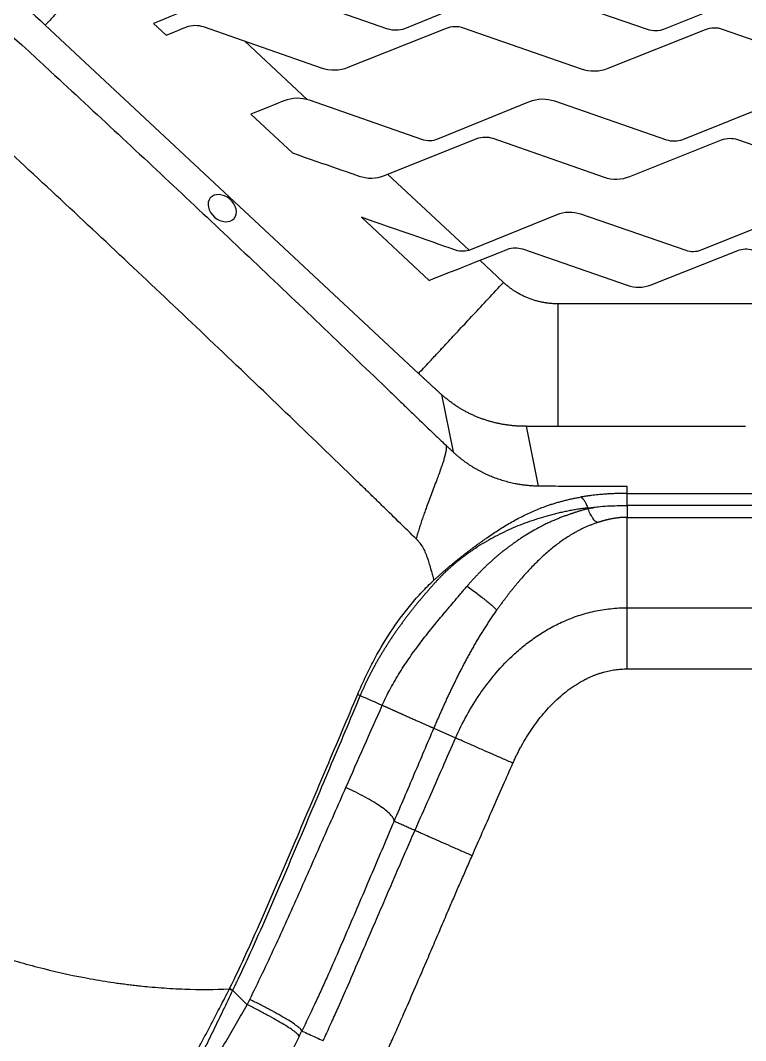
# Model space of a CAD drawing. Header units: inches. Extents: x 2 to 86, y -22 to 129.
# Drawn here: x 30.45 to 42, y 18.71 to 34.95 of the extents above; entities that cross this region are included whole.
import ezdxf

# ---------------------------------------------------------------- set-up
doc = ezdxf.new("R2010")
doc.units = ezdxf.units.IN
doc.header["$MEASUREMENT"] = 0
doc.layers.add('1', color=4, linetype='Continuous')
doc.layers.add('BDIM_CYAN', color=4, linetype='Continuous')

# ---------------------------------------------------------------- blocks, each defined once
blk = doc.blocks.new('2026 RHYTHM')
at = {"layer": '1', "color": 1, "extrusion": (0, 0, -1)}
blk.add_ellipse((31.293, 30.976), major_axis=(0.19, -0.162), ratio=0.752466, dxfattribs=at)
at = {"layer": 'BDIM_CYAN', "color": 3}
for p, q in [((28.476, 33.888), (34.419, 28.346)), ((30.2, 33.917), (30.4, 33.73)), ((32.652, 32.702), (31.651, 33.635)), ((31.749, 32.472), (32.411, 31.855)), ((35.223, 30.305), (33.924, 31.515)), ((33.509, 30.831), (34.587, 29.826)), ((35.77, 29.794), (35.393, 30.146)), ((47.004, 29.453), (36.635, 29.453)), ((34.783, 28.011), (34.968, 27.096)), ((36.329, 26.552), (36.136, 27.505)), ((36.635, 27.507), (39.625, 27.507)), ((37.738, 26.437), (47.25, 26.437)), ((47.253, 26.243), (37.738, 26.243)), ((37.738, 24.617), (37.738, 26.056)), ((37.738, 26.056), (47.253, 26.056)), ((37.738, 23.644), (37.738, 24.617)), ((37.738, 24.617), (48.036, 24.617)), ((37.738, 23.644), (48.036, 23.644)), ((34.66, 22.701), (35.008, 22.546)), ((31.689, 18.301), (31.458, 18.532))]:
    blk.add_line(p, q, dxfattribs=at)
at = {"layer": 'BDIM_CYAN', "color": 3, "flags": 128}
blk.add_lwpolyline([(31.408, 18.551), (31.409, 18.554), (31.411, 18.556)], dxfattribs=at)
at = {"layer": 'BDIM_CYAN', "color": 3}
for points, knots in [([(29.826, 35.337), (29.745, 35.249), (29.582, 35.075), (29.346, 34.822), (29.125, 34.585), (28.927, 34.372), (28.785, 34.22), (28.689, 34.117), (28.626, 34.049), (28.573, 33.992), (28.529, 33.946), (28.496, 33.91), (28.481, 33.894), (28.476, 33.888)], [0, 0, 0, 0, 0.125, 0.25, 0.375, 0.5, 0.625, 0.6875, 0.75, 0.8125, 0.875, 0.9375, 1, 1, 1, 1]), ([(27.233, 35.053), (27.251, 35.036), (27.287, 35.001), (27.34, 34.951), (27.392, 34.902), (27.443, 34.853), (27.493, 34.806), (27.552, 34.751), (27.62, 34.687), (27.686, 34.625), (27.741, 34.573), (27.782, 34.535), (27.819, 34.5), (27.945, 34.383), (28.164, 34.179), (28.372, 33.985), (28.476, 33.888)], [0, 0, 0, 0, 0.044202, 0.087387, 0.129559, 0.170717, 0.210863, 0.249999, 0.313273, 0.374999, 0.409726, 0.446427, 0.473213, 0.499999, 0.749999, 1, 1, 1, 1]), ([(26.727, 34.83), (27.339, 34.274), (28.673, 33.052), (30.719, 31.148), (32.5, 29.462), (33.601, 28.406), (34.04, 27.983), (34.154, 27.872), (34.225, 27.805), (34.251, 27.779)], [0.0842936, 0.0842936, 0.0842936, 0.0842936, 0.2956824, 0.5456824, 0.7956824, 0.9206824, 0.9363074, 0.9519324, 0.9613888, 0.9613888, 0.9613888, 0.9613888]), ([(53.588, 34.09), (53.133, 34.248), (52.694, 34.4), (52.694, 34.4), (52.555, 34.449), (52.4, 34.445), (52.263, 34.39), (52.263, 34.39), (50.717, 33.759), (50.717, 33.759), (50.633, 33.725), (50.537, 33.723), (50.451, 33.753), (50.451, 33.753), (48.557, 34.417), (48.557, 34.417), (48.418, 34.466), (48.263, 34.462), (48.126, 34.408), (48.126, 34.408), (46.586, 33.789), (46.586, 33.789), (46.502, 33.755), (46.406, 33.753), (46.32, 33.783), (46.32, 33.783), (44.43, 34.438), (44.43, 34.438), (44.291, 34.487), (44.136, 34.483), (44, 34.429), (44, 34.429), (42.46, 33.794), (42.46, 33.794), (42.376, 33.76), (42.28, 33.758), (42.194, 33.789), (42.194, 33.789), (40.3, 34.452), (40.3, 34.452), (40.161, 34.501), (40.005, 34.498), (39.869, 34.443), (39.869, 34.443), (38.329, 33.824), (38.329, 33.824), (38.244, 33.791), (38.149, 33.789), (38.063, 33.819), (38.063, 33.819), (36.173, 34.473), (36.173, 34.473), (36.034, 34.522), (35.879, 34.519), (35.742, 34.464), (35.742, 34.464), (34.196, 33.832), (34.196, 33.832), (34.112, 33.799), (34.016, 33.797), (33.93, 33.827), (33.93, 33.827), (32.036, 34.49), (32.036, 34.49), (31.897, 34.539), (31.742, 34.536), (31.605, 34.481), (31.605, 34.481), (30.575, 34.068), (30.2, 33.917)], [0.0944636, 0.0944636, 0.0944636, 0.0944636, 0.1014493, 0.1014493, 0.1014493, 0.115942, 0.115942, 0.115942, 0.1304348, 0.1304348, 0.1304348, 0.1449275, 0.1449275, 0.1449275, 0.1594203, 0.1594203, 0.1594203, 0.173913, 0.173913, 0.173913, 0.1884058, 0.1884058, 0.1884058, 0.2028986, 0.2028986, 0.2028986, 0.2173913, 0.2173913, 0.2173913, 0.2318841, 0.2318841, 0.2318841, 0.2463768, 0.2463768, 0.2463768, 0.2608696, 0.2608696, 0.2608696, 0.2753623, 0.2753623, 0.2753623, 0.2898551, 0.2898551, 0.2898551, 0.3043478, 0.3043478, 0.3043478, 0.3188406, 0.3188406, 0.3188406, 0.3333333, 0.3333333, 0.3333333, 0.3478261, 0.3478261, 0.3478261, 0.3623188, 0.3623188, 0.3623188, 0.3768116, 0.3768116, 0.3768116, 0.3913043, 0.3913043, 0.3913043, 0.4057971, 0.4057971, 0.4057971, 0.4176485, 0.4176485, 0.4176485, 0.4176485]), ([(34.379, 25.715), (34.32, 25.773), (34.168, 25.922), (33.968, 26.116), (33.782, 26.298), (33.642, 26.434), (33.501, 26.57), (33.033, 27.024), (31.856, 28.158), (29.951, 29.968), (27.772, 31.999), (26.356, 33.296), (25.714, 33.879)], [0.011278, 0.011278, 0.011278, 0.011278, 0.03125, 0.0625, 0.078125, 0.09375, 0.109375, 0.125, 0.25, 0.5, 0.75, 0.9569468, 0.9569468, 0.9569468, 0.9569468]), ([(30.4, 33.73), (30.59, 33.806), (30.725, 33.859), (30.725, 33.859), (30.809, 33.893), (30.905, 33.895), (30.991, 33.865), (30.991, 33.865), (32.87, 33.21), (32.87, 33.21), (33.009, 33.161), (33.164, 33.165), (33.3, 33.219), (33.3, 33.219), (34.862, 33.842), (34.862, 33.842), (34.946, 33.876), (35.042, 33.878), (35.127, 33.848), (35.127, 33.848), (37.007, 33.193), (37.007, 33.193), (37.146, 33.144), (37.301, 33.148), (37.437, 33.202), (37.437, 33.202), (38.989, 33.821), (38.989, 33.821), (39.073, 33.855), (39.168, 33.857), (39.254, 33.827), (39.254, 33.827), (41.134, 33.172), (41.134, 33.172), (41.273, 33.123), (41.428, 33.127), (41.564, 33.181), (41.564, 33.181), (43.119, 33.807), (43.119, 33.807), (43.203, 33.841), (43.299, 33.843), (43.385, 33.813), (43.385, 33.813), (45.264, 33.157), (45.264, 33.157), (45.404, 33.109), (45.558, 33.112), (45.694, 33.167), (45.694, 33.167), (47.246, 33.786), (47.246, 33.786), (47.33, 33.82), (47.426, 33.822), (47.512, 33.792), (47.512, 33.792), (49.391, 33.136), (49.391, 33.136), (49.53, 33.088), (49.685, 33.091), (49.821, 33.146), (49.821, 33.146), (51.383, 33.769), (51.383, 33.769), (51.467, 33.803), (51.563, 33.805), (51.648, 33.775), (51.648, 33.775), (52.282, 33.554), (52.814, 33.368)], [0.5754388, 0.5754388, 0.5754388, 0.5754388, 0.5797101, 0.5797101, 0.5797101, 0.5942029, 0.5942029, 0.5942029, 0.6086957, 0.6086957, 0.6086957, 0.6231884, 0.6231884, 0.6231884, 0.6376812, 0.6376812, 0.6376812, 0.6521739, 0.6521739, 0.6521739, 0.6666667, 0.6666667, 0.6666667, 0.6811594, 0.6811594, 0.6811594, 0.6956522, 0.6956522, 0.6956522, 0.7101449, 0.7101449, 0.7101449, 0.7246377, 0.7246377, 0.7246377, 0.7391304, 0.7391304, 0.7391304, 0.7536232, 0.7536232, 0.7536232, 0.7681159, 0.7681159, 0.7681159, 0.7826087, 0.7826087, 0.7826087, 0.7971014, 0.7971014, 0.7971014, 0.8115942, 0.8115942, 0.8115942, 0.826087, 0.826087, 0.826087, 0.8405797, 0.8405797, 0.8405797, 0.8550725, 0.8550725, 0.8550725, 0.8695652, 0.8695652, 0.8695652, 0.884058, 0.884058, 0.884058, 0.8924738, 0.8924738, 0.8924738, 0.8924738]), ([(17.649, 33.299), (17.645, 33.266), (17.607, 32.981), (17.558, 32.441), (17.556, 31.866), (17.574, 31.482), (17.584, 31.322), (17.594, 31.194), (17.603, 31.099), (17.612, 31.003), (17.633, 30.811), (17.67, 30.524), (17.755, 30.015), (17.895, 29.384), (18.111, 28.636), (18.375, 27.901), (18.681, 27.182), (18.971, 26.597), (19.19, 26.196), (19.304, 25.997), (19.37, 25.885), (19.42, 25.801), (19.471, 25.717), (19.522, 25.633), (19.574, 25.55), (19.644, 25.439), (19.732, 25.302), (19.949, 24.975), (20.441, 24.282), (21.278, 23.275), (22.205, 22.355), (22.996, 21.677), (23.509, 21.279), (23.931, 20.977), (24.252, 20.758), (24.579, 20.548), (24.91, 20.346), (25.247, 20.154), (25.701, 19.91), (26.28, 19.628), (26.99, 19.33), (27.713, 19.076), (28.449, 18.866), (29.007, 18.745), (29.381, 18.681), (29.537, 18.657), (29.662, 18.639), (29.756, 18.627), (29.849, 18.615), (29.928, 18.606), (30.022, 18.596), (30.147, 18.584), (30.382, 18.564), (30.808, 18.541), (31.171, 18.541), (31.408, 18.551)], [0.0583442, 0.0583442, 0.0583442, 0.0583442, 0.0625, 0.09375, 0.125, 0.1328125, 0.140625, 0.1445312, 0.1484375, 0.1523438, 0.15625, 0.171875, 0.1875, 0.21875, 0.25, 0.28125, 0.3125, 0.34375, 0.359375, 0.3671875, 0.3710938, 0.375, 0.3789062, 0.3828125, 0.3867188, 0.390625, 0.3984375, 0.40625, 0.4375, 0.5, 0.5625, 0.59375, 0.625, 0.640625, 0.65625, 0.671875, 0.6875, 0.703125, 0.71875, 0.75, 0.78125, 0.8125, 0.84375, 0.875, 0.8828125, 0.890625, 0.8945312, 0.8984375, 0.9023438, 0.90625, 0.9082031, 0.9140625, 0.921875, 0.9375, 0.9671985, 0.9671985, 0.9671985, 0.9671985]), ([(52.03, 32.637), (51.943, 32.644), (51.854, 32.63), (51.773, 32.598), (51.773, 32.598), (50.314, 32.003), (50.314, 32.003), (50.234, 31.971), (50.144, 31.97), (50.063, 31.998), (50.063, 31.998), (48.275, 32.623), (48.275, 32.623), (48.143, 32.669), (47.997, 32.666), (47.868, 32.614), (47.868, 32.614), (46.414, 32.032), (46.414, 32.032), (46.335, 32), (46.245, 31.998), (46.163, 32.026), (46.163, 32.026), (44.38, 32.643), (44.38, 32.643), (44.249, 32.689), (44.102, 32.685), (43.973, 32.634), (43.973, 32.634), (42.52, 32.037), (42.52, 32.037), (42.441, 32.005), (42.35, 32.003), (42.269, 32.031), (42.269, 32.031), (40.482, 32.656), (40.482, 32.656), (40.35, 32.702), (40.204, 32.699), (40.075, 32.647), (40.075, 32.647), (38.621, 32.065), (38.621, 32.065), (38.542, 32.033), (38.451, 32.031), (38.37, 32.06), (38.37, 32.06), (36.587, 32.676), (36.587, 32.676), (36.455, 32.722), (36.309, 32.719), (36.18, 32.667), (36.18, 32.667), (34.721, 32.073), (34.721, 32.073), (34.641, 32.041), (34.551, 32.039), (34.47, 32.067), (34.47, 32.067), (32.682, 32.692), (32.682, 32.692), (32.551, 32.738), (32.404, 32.735), (32.276, 32.683), (32.276, 32.683), (32.034, 32.587), (31.749, 32.472)], [0.1067763, 0.1067763, 0.1067763, 0.1067763, 0.115942, 0.115942, 0.115942, 0.1304348, 0.1304348, 0.1304348, 0.1449275, 0.1449275, 0.1449275, 0.1594203, 0.1594203, 0.1594203, 0.173913, 0.173913, 0.173913, 0.1884058, 0.1884058, 0.1884058, 0.2028986, 0.2028986, 0.2028986, 0.2173913, 0.2173913, 0.2173913, 0.2318841, 0.2318841, 0.2318841, 0.2463768, 0.2463768, 0.2463768, 0.2608696, 0.2608696, 0.2608696, 0.2753623, 0.2753623, 0.2753623, 0.2898551, 0.2898551, 0.2898551, 0.3043478, 0.3043478, 0.3043478, 0.3188406, 0.3188406, 0.3188406, 0.3333333, 0.3333333, 0.3333333, 0.3478261, 0.3478261, 0.3478261, 0.3623188, 0.3623188, 0.3623188, 0.3768116, 0.3768116, 0.3768116, 0.3913043, 0.3913043, 0.3913043, 0.4057971, 0.4057971, 0.4057971, 0.4116985, 0.4116985, 0.4116985, 0.4116985]), ([(32.411, 31.855), (32.904, 31.683), (33.469, 31.487), (33.469, 31.487), (33.601, 31.441), (33.747, 31.444), (33.875, 31.496), (33.875, 31.496), (35.349, 32.082), (35.349, 32.082), (35.429, 32.114), (35.519, 32.116), (35.6, 32.088), (35.6, 32.088), (37.374, 31.47), (37.374, 31.47), (37.505, 31.425), (37.651, 31.428), (37.78, 31.48), (37.78, 31.48), (39.244, 32.062), (39.244, 32.062), (39.324, 32.094), (39.414, 32.096), (39.495, 32.068), (39.495, 32.068), (41.269, 31.451), (41.269, 31.451), (41.4, 31.405), (41.546, 31.408), (41.675, 31.46), (41.675, 31.46), (43.143, 32.049), (43.143, 32.049), (43.222, 32.08), (43.312, 32.082), (43.393, 32.054), (43.393, 32.054), (45.167, 31.437), (45.167, 31.437), (45.299, 31.391), (45.445, 31.395), (45.573, 31.446), (45.573, 31.446), (47.038, 32.029), (47.038, 32.029), (47.117, 32.061), (47.207, 32.063), (47.288, 32.034), (47.288, 32.034), (49.062, 31.417), (49.062, 31.417), (49.193, 31.372), (49.339, 31.375), (49.468, 31.426), (49.468, 31.426), (50.942, 32.013), (50.942, 32.013), (51.021, 32.044), (51.112, 32.046), (51.193, 32.018), (51.193, 32.018), (51.24, 32.002), (51.319, 31.974)], [0.6005102, 0.6005102, 0.6005102, 0.6005102, 0.6086957, 0.6086957, 0.6086957, 0.6231884, 0.6231884, 0.6231884, 0.6376812, 0.6376812, 0.6376812, 0.6521739, 0.6521739, 0.6521739, 0.6666667, 0.6666667, 0.6666667, 0.6811594, 0.6811594, 0.6811594, 0.6956522, 0.6956522, 0.6956522, 0.7101449, 0.7101449, 0.7101449, 0.7246377, 0.7246377, 0.7246377, 0.7391304, 0.7391304, 0.7391304, 0.7536232, 0.7536232, 0.7536232, 0.7681159, 0.7681159, 0.7681159, 0.7826087, 0.7826087, 0.7826087, 0.7971014, 0.7971014, 0.7971014, 0.8115942, 0.8115942, 0.8115942, 0.826087, 0.826087, 0.826087, 0.8405797, 0.8405797, 0.8405797, 0.8550725, 0.8550725, 0.8550725, 0.8695652, 0.8695652, 0.8695652, 0.884058, 0.884058, 0.884058, 0.8864226, 0.8864226, 0.8864226, 0.8864226]), ([(49.52, 30.296), (49.104, 30.441), (47.993, 30.829), (47.993, 30.829), (47.869, 30.872), (47.731, 30.869), (47.61, 30.82), (47.61, 30.82), (46.243, 30.274), (46.243, 30.274), (46.168, 30.245), (46.083, 30.243), (46.007, 30.269), (46.007, 30.269), (44.33, 30.847), (44.33, 30.847), (44.206, 30.89), (44.068, 30.887), (43.947, 30.839), (43.947, 30.839), (42.581, 30.279), (42.581, 30.279), (42.506, 30.249), (42.421, 30.247), (42.344, 30.274), (42.344, 30.274), (40.663, 30.86), (40.663, 30.86), (40.54, 30.903), (40.402, 30.9), (40.281, 30.852), (40.281, 30.852), (38.914, 30.306), (38.914, 30.306), (38.839, 30.276), (38.754, 30.274), (38.677, 30.301), (38.677, 30.301), (37, 30.879), (37, 30.879), (36.877, 30.922), (36.739, 30.919), (36.618, 30.87), (36.618, 30.87), (35.246, 30.313), (35.246, 30.313), (35.171, 30.283), (35.086, 30.281), (35.009, 30.308), (35.009, 30.308), (33.943, 30.68), (33.509, 30.831)], [0.1476377, 0.1476377, 0.1476377, 0.1476377, 0.1594203, 0.1594203, 0.1594203, 0.173913, 0.173913, 0.173913, 0.1884058, 0.1884058, 0.1884058, 0.2028986, 0.2028986, 0.2028986, 0.2173913, 0.2173913, 0.2173913, 0.2318841, 0.2318841, 0.2318841, 0.2463768, 0.2463768, 0.2463768, 0.2608696, 0.2608696, 0.2608696, 0.2753623, 0.2753623, 0.2753623, 0.2898551, 0.2898551, 0.2898551, 0.3043478, 0.3043478, 0.3043478, 0.3188406, 0.3188406, 0.3188406, 0.3333333, 0.3333333, 0.3333333, 0.3478261, 0.3478261, 0.3478261, 0.3623188, 0.3623188, 0.3623188, 0.3768116, 0.3768116, 0.3768116, 0.3883539, 0.3883539, 0.3883539, 0.3883539]), ([(34.587, 29.826), (34.936, 29.964), (35.837, 30.322), (35.837, 30.322), (35.911, 30.351), (35.996, 30.353), (36.072, 30.327), (36.072, 30.327), (37.741, 29.748), (37.741, 29.748), (37.864, 29.705), (38.001, 29.708), (38.122, 29.757), (38.122, 29.757), (39.5, 30.303), (39.5, 30.303), (39.574, 30.333), (39.659, 30.335), (39.735, 30.308), (39.735, 30.308), (41.404, 29.729), (41.404, 29.729), (41.527, 29.687), (41.664, 29.69), (41.785, 29.738), (41.785, 29.738), (43.166, 30.29), (43.166, 30.29), (43.241, 30.32), (43.325, 30.322), (43.402, 30.296), (43.402, 30.296), (45.07, 29.717), (45.07, 29.717), (45.194, 29.674), (45.331, 29.677), (45.452, 29.725), (45.452, 29.725), (46.829, 30.272), (46.829, 30.272), (46.904, 30.301), (46.988, 30.303), (47.065, 30.277), (47.065, 30.277), (48.733, 29.698), (48.733, 29.698), (48.771, 29.685), (48.81, 29.676), (48.849, 29.672)], [0.626001, 0.626001, 0.626001, 0.626001, 0.6376812, 0.6376812, 0.6376812, 0.6521739, 0.6521739, 0.6521739, 0.6666667, 0.6666667, 0.6666667, 0.6811594, 0.6811594, 0.6811594, 0.6956522, 0.6956522, 0.6956522, 0.7101449, 0.7101449, 0.7101449, 0.7246377, 0.7246377, 0.7246377, 0.7391304, 0.7391304, 0.7391304, 0.7536232, 0.7536232, 0.7536232, 0.7681159, 0.7681159, 0.7681159, 0.7826087, 0.7826087, 0.7826087, 0.7971014, 0.7971014, 0.7971014, 0.8115942, 0.8115942, 0.8115942, 0.826087, 0.826087, 0.826087, 0.8405797, 0.8405797, 0.8405797, 0.8450148, 0.8450148, 0.8450148, 0.8450148]), ([(36.635, 29.453), (36.625, 29.453), (36.606, 29.454), (36.566, 29.455), (36.526, 29.458), (36.487, 29.462), (36.465, 29.465), (36.452, 29.467), (36.448, 29.467), (36.446, 29.468), (36.445, 29.468), (36.439, 29.469), (36.423, 29.471), (36.399, 29.476), (36.369, 29.482), (36.331, 29.49), (36.264, 29.508), (36.188, 29.534), (36.115, 29.565), (36.061, 29.59), (36.018, 29.614), (35.983, 29.634), (35.958, 29.649), (35.933, 29.665), (35.908, 29.682), (35.884, 29.699), (35.853, 29.723), (35.822, 29.748), (35.792, 29.774), (35.777, 29.788), (35.77, 29.794)], [0, 0, 0, 0, 0.03125, 0.0625, 0.125, 0.15625, 0.1875, 0.195312, 0.198242, 0.199219, 0.200195, 0.203125, 0.21875, 0.25, 0.28125, 0.3125, 0.375, 0.5, 0.5625, 0.625, 0.6875, 0.71875, 0.75, 0.78125, 0.8125, 0.84375, 0.875, 0.9375, 0.96875, 1, 1, 1, 1]), ([(34.419, 28.346), (34.43, 28.336), (34.451, 28.316), (34.483, 28.287), (34.515, 28.257), (34.547, 28.227), (34.58, 28.197), (34.613, 28.166), (34.647, 28.135), (34.681, 28.105), (34.715, 28.073), (34.749, 28.042), (34.772, 28.021), (34.783, 28.011)], [0, 0, 0, 0, 0.087204, 0.175126, 0.263775, 0.353157, 0.443282, 0.534155, 0.625784, 0.718176, 0.811339, 0.905278, 1, 1, 1, 1]), ([(36.136, 27.505), (36.126, 27.505), (36.107, 27.505), (36.078, 27.505), (36.049, 27.506), (36.02, 27.507), (35.991, 27.508), (35.962, 27.51), (35.933, 27.513), (35.904, 27.516), (35.875, 27.519), (35.846, 27.522), (35.817, 27.526), (35.788, 27.531), (35.76, 27.536), (35.731, 27.541), (35.703, 27.547), (35.674, 27.553), (35.646, 27.559), (35.618, 27.566), (35.59, 27.573), (35.562, 27.581), (35.534, 27.589), (35.506, 27.597), (35.479, 27.606), (35.451, 27.616), (35.424, 27.625), (35.397, 27.635), (35.37, 27.646), (35.343, 27.657), (35.317, 27.668), (35.29, 27.68), (35.264, 27.692), (35.238, 27.704), (35.212, 27.717), (35.186, 27.73), (35.16, 27.744), (35.135, 27.758), (35.11, 27.772), (35.085, 27.787), (35.06, 27.802), (35.036, 27.817), (35.012, 27.833), (34.988, 27.849), (34.964, 27.866), (34.941, 27.883), (34.917, 27.9), (34.894, 27.918), (34.872, 27.936), (34.849, 27.954), (34.827, 27.973), (34.805, 27.992), (34.791, 28.004), (34.783, 28.011)], [0, 0, 0, 0, 0.019603, 0.039206, 0.058811, 0.078416, 0.098021, 0.117628, 0.137235, 0.156842, 0.17645, 0.196059, 0.215667, 0.235276, 0.254886, 0.274495, 0.294105, 0.313715, 0.333325, 0.352934, 0.372544, 0.392154, 0.411763, 0.431372, 0.450981, 0.47059, 0.490198, 0.509807, 0.529415, 0.549023, 0.56863, 0.588238, 0.607845, 0.627452, 0.64706, 0.666667, 0.686274, 0.705882, 0.72549, 0.745098, 0.764707, 0.784317, 0.803927, 0.823537, 0.843146, 0.862755, 0.882364, 0.901972, 0.921579, 0.941185, 0.960791, 0.980396, 1, 1, 1, 1]), ([(34.251, 27.779), (34.268, 27.762), (34.33, 27.703), (34.479, 27.56), (34.664, 27.384), (34.805, 27.251), (34.857, 27.202)], [0.0130367, 0.0130367, 0.0130367, 0.0130367, 0.01920534, 0.03483034, 0.06608034, 0.08429364, 0.08429364, 0.08429364, 0.08429364]), ([(36.136, 27.505), (36.163, 27.505), (36.215, 27.505), (36.292, 27.506), (36.366, 27.506), (36.438, 27.507), (36.506, 27.507), (36.572, 27.507), (36.615, 27.507), (36.635, 27.507)], [0, 0, 0, 0, 0.160232, 0.314666, 0.463305, 0.606154, 0.743216, 0.874496, 1, 1, 1, 1]), ([(34.857, 27.202), (34.857, 27.2), (34.858, 27.196), (34.858, 27.19), (34.859, 27.184), (34.859, 27.177), (34.859, 27.169), (34.859, 27.162), (34.859, 27.153), (34.858, 27.145), (34.857, 27.136), (34.856, 27.126), (34.855, 27.116), (34.853, 27.105), (34.851, 27.094), (34.848, 27.082), (34.846, 27.07), (34.843, 27.058), (34.84, 27.044), (34.836, 27.031), (34.832, 27.016), (34.824, 26.985), (34.807, 26.929), (34.777, 26.843), (34.743, 26.747), (34.705, 26.645), (34.663, 26.536), (34.619, 26.419), (34.576, 26.307), (34.545, 26.221), (34.523, 26.16), (34.509, 26.12), (34.495, 26.08), (34.481, 26.039), (34.468, 25.999), (34.454, 25.958), (34.441, 25.917), (34.428, 25.877), (34.415, 25.836), (34.403, 25.796), (34.391, 25.755), (34.383, 25.728), (34.379, 25.715)], [0, 0, 0, 0, 0.011457, 0.023025, 0.034704, 0.046494, 0.058394, 0.070405, 0.082525, 0.094755, 0.107095, 0.119545, 0.132104, 0.144773, 0.157551, 0.170438, 0.183434, 0.19654, 0.209754, 0.223077, 0.236508, 0.250049, 0.307139, 0.378202, 0.444777, 0.500029, 0.5704, 0.635512, 0.695364, 0.74991, 0.770369, 0.790906, 0.811521, 0.83221, 0.85297, 0.873798, 0.894692, 0.915647, 0.936659, 0.957725, 0.97884, 1, 1, 1, 1]), ([(34.968, 27.096), (34.959, 27.105), (34.94, 27.123), (34.915, 27.146), (34.888, 27.172), (34.869, 27.19), (34.857, 27.202)], [0, 0, 0, 0, 0.25472, 0.500056, 0.668372, 1, 1, 1, 1]), ([(36.329, 26.552), (36.316, 26.553), (36.292, 26.553), (36.255, 26.554), (36.219, 26.556), (36.184, 26.559), (36.15, 26.562), (36.116, 26.566), (36.083, 26.57), (36.05, 26.574), (36.019, 26.579), (35.987, 26.585), (35.935, 26.595), (35.863, 26.611), (35.772, 26.636), (35.684, 26.664), (35.613, 26.69), (35.558, 26.713), (35.518, 26.73), (35.479, 26.749), (35.439, 26.768), (35.399, 26.789), (35.359, 26.81), (35.32, 26.833), (35.28, 26.857), (35.241, 26.882), (35.201, 26.909), (35.162, 26.936), (35.123, 26.966), (35.084, 26.996), (35.045, 27.028), (35.006, 27.061), (34.981, 27.085), (34.968, 27.096)], [0, 0, 0, 0, 0.024799, 0.049166, 0.073106, 0.09662, 0.119712, 0.142396, 0.164681, 0.18657, 0.208075, 0.229199, 0.249949, 0.313896, 0.376823, 0.43883, 0.499987, 0.528488, 0.557319, 0.586477, 0.615957, 0.645759, 0.67589, 0.706362, 0.737199, 0.76843, 0.800084, 0.832182, 0.86475, 0.897806, 0.931363, 0.965429, 1, 1, 1, 1]), ([(37.738, 26.546), (37.7, 26.546), (37.642, 26.546), (37.546, 26.546), (37.446, 26.546), (37.268, 26.546), (37.069, 26.547), (36.855, 26.548), (36.682, 26.549), (36.508, 26.55), (36.39, 26.552), (36.329, 26.552)], [0, 0, 0, 0, 0.081597, 0.123151, 0.205419, 0.294102, 0.499983, 0.62882, 0.74999, 0.868625, 1, 1, 1, 1]), ([(37.738, 26.437), (37.738, 26.444), (37.738, 26.46), (37.738, 26.484), (37.738, 26.514), (37.738, 26.535), (37.738, 26.546)], [0, 0, 0, 0, 0.191048, 0.421891, 0.691974, 1, 1, 1, 1]), ([(34.837, 25.212), (34.843, 25.217), (34.855, 25.227), (34.873, 25.243), (34.892, 25.259), (34.91, 25.274), (34.928, 25.29), (34.947, 25.305), (34.966, 25.321), (34.984, 25.336), (35.003, 25.352), (35.022, 25.367), (35.041, 25.382), (35.06, 25.397), (35.079, 25.413), (35.099, 25.428), (35.118, 25.443), (35.137, 25.458), (35.157, 25.473), (35.176, 25.488), (35.196, 25.503), (35.215, 25.518), (35.235, 25.533), (35.255, 25.548), (35.275, 25.563), (35.294, 25.577), (35.314, 25.592), (35.334, 25.607), (35.354, 25.621), (35.374, 25.636), (35.394, 25.65), (35.414, 25.664), (35.434, 25.679), (35.454, 25.693), (35.474, 25.707), (35.494, 25.721), (35.568, 25.772), (35.697, 25.859), (35.881, 25.972), (36.069, 26.074), (36.26, 26.164), (36.411, 26.222), (36.517, 26.258), (36.576, 26.278), (36.636, 26.296), (36.697, 26.312), (36.758, 26.328), (36.819, 26.343), (36.881, 26.356), (36.943, 26.369), (36.985, 26.376), (37.006, 26.38)], [0, 0, 0, 0, 0.009594, 0.019188, 0.028781, 0.038374, 0.047966, 0.057557, 0.067148, 0.076738, 0.086326, 0.095914, 0.105501, 0.115089, 0.124678, 0.134268, 0.143859, 0.153452, 0.163047, 0.172643, 0.182242, 0.191842, 0.201445, 0.211049, 0.220655, 0.230263, 0.239873, 0.249483, 0.259093, 0.268702, 0.278308, 0.287911, 0.297512, 0.30711, 0.316707, 0.326304, 0.3359, 0.422592, 0.509246, 0.595883, 0.682566, 0.769317, 0.794966, 0.820609, 0.846245, 0.871874, 0.897495, 0.923112, 0.948733, 0.974363, 1, 1, 1, 1]), ([(37.738, 26.437), (37.73, 26.437), (37.713, 26.437), (37.689, 26.437), (37.666, 26.437), (37.645, 26.437), (37.624, 26.436), (37.605, 26.436), (37.586, 26.435), (37.569, 26.435), (37.537, 26.433), (37.49, 26.431), (37.428, 26.428), (37.373, 26.424), (37.322, 26.42), (37.275, 26.416), (37.225, 26.41), (37.173, 26.404), (37.12, 26.397), (37.064, 26.389), (37.026, 26.383), (37.006, 26.38)], [0, 0, 0, 0, 0.033991, 0.066363, 0.097164, 0.126427, 0.15417, 0.180396, 0.205102, 0.228293, 0.249971, 0.335687, 0.418999, 0.500009, 0.561673, 0.62652, 0.694579, 0.765892, 0.840509, 0.918505, 1, 1, 1, 1]), ([(37.006, 26.38), (37.016, 26.374), (37.025, 26.365), (37.044, 26.342), (37.054, 26.329), (37.072, 26.298), (37.081, 26.282), (37.097, 26.245), (37.105, 26.226), (37.113, 26.206)], [0, 0, 0, 0, 0.25, 0.25, 0.5, 0.5, 0.75, 0.75, 1, 1, 1, 1]), ([(37.113, 26.206), (37.1, 26.204), (37.073, 26.201), (37.033, 26.196), (36.993, 26.19), (36.953, 26.184), (36.914, 26.177), (36.874, 26.17), (36.835, 26.163), (36.795, 26.155), (36.756, 26.148), (36.717, 26.139), (36.678, 26.131), (36.639, 26.122), (36.6, 26.112), (36.561, 26.103), (36.522, 26.092), (36.396, 26.058), (36.183, 25.992), (35.89, 25.876), (35.604, 25.736), (35.404, 25.618), (35.287, 25.54), (35.245, 25.511), (35.204, 25.482), (35.164, 25.452), (35.123, 25.422), (35.084, 25.391), (35.044, 25.36), (35.006, 25.328), (34.968, 25.296), (34.93, 25.263), (34.894, 25.23), (34.87, 25.208), (34.858, 25.197)], [0, 0, 0, 0, 0.0160887, 0.0321784, 0.0482694, 0.064362, 0.0804556, 0.0965494, 0.112643, 0.1287372, 0.1448314, 0.1609244, 0.1770149, 0.1931036, 0.2091908, 0.2252769, 0.2413619, 0.2574459, 0.3836762, 0.5099318, 0.6362269, 0.7624529, 0.782241, 0.8020265, 0.8218104, 0.8415933, 0.8613768, 0.8811633, 0.9009544, 0.9207513, 0.9405559, 0.9603683, 0.9801843, 1, 1, 1, 1]), ([(37.118, 26.193), (37.107, 26.19), (37.087, 26.185), (37.057, 26.177), (37.029, 26.169), (37.003, 26.162), (36.978, 26.154), (36.955, 26.147), (36.933, 26.14), (36.913, 26.134), (36.894, 26.128), (36.877, 26.122), (36.861, 26.117), (36.847, 26.112), (36.819, 26.102), (36.777, 26.088), (36.721, 26.067), (36.666, 26.046), (36.611, 26.023), (36.555, 26), (36.495, 25.973), (36.426, 25.94), (36.345, 25.898), (36.254, 25.848), (36.151, 25.788), (36.064, 25.732), (35.995, 25.686), (35.949, 25.654), (35.903, 25.621), (35.857, 25.588), (35.813, 25.554), (35.768, 25.519), (35.725, 25.484), (35.682, 25.449), (35.64, 25.413), (35.598, 25.377), (35.558, 25.34), (35.517, 25.303), (35.478, 25.266), (35.439, 25.228), (35.401, 25.19), (35.364, 25.152), (35.328, 25.114), (35.292, 25.075), (35.257, 25.037), (35.223, 24.998), (35.201, 24.972), (35.19, 24.96)], [0, 0, 0, 0, 0.013893, 0.027121, 0.039684, 0.051583, 0.062819, 0.073393, 0.083304, 0.092553, 0.101141, 0.109068, 0.116334, 0.122939, 0.128884, 0.154833, 0.180711, 0.20652, 0.232259, 0.257933, 0.285138, 0.31844, 0.357832, 0.40331, 0.454871, 0.512514, 0.53699, 0.561337, 0.585557, 0.609651, 0.633619, 0.657458, 0.68117, 0.704753, 0.728209, 0.751542, 0.774751, 0.797835, 0.820795, 0.843629, 0.866339, 0.888925, 0.911388, 0.933727, 0.955943, 0.978034, 1, 1, 1, 1]), ([(37.113, 26.206), (37.125, 26.207), (37.149, 26.21), (37.189, 26.215), (37.233, 26.219), (37.263, 26.222), (37.279, 26.223)], [0, 0, 0, 0, 0.212597, 0.450093, 0.712506, 1, 1, 1, 1]), ([(37.118, 26.193), (37.167, 26.205), (37.221, 26.215), (37.276, 26.223), (37.279, 26.223)], [0.7342095, 0.7342095, 0.7342095, 0.7342095, 0.9842095, 1, 1, 1, 1]), ([(37.269, 25.973), (37.257, 25.977), (37.231, 25.993), (37.197, 26.034), (37.171, 26.077), (37.151, 26.112), (37.137, 26.145), (37.125, 26.172), (37.12, 26.186), (37.118, 26.193)], [0, 0, 0, 0, 0.25, 0.5, 0.625, 0.75, 0.875, 0.9375, 1, 1, 1, 1]), ([(37.279, 26.223), (37.327, 26.23), (37.427, 26.238), (37.581, 26.243), (37.686, 26.243), (37.738, 26.243)], [0, 0, 0, 0, 0.2342095, 0.4842095, 0.7342095, 0.7342095, 0.7342095, 0.7342095]), ([(37.738, 26.243), (37.738, 26.237), (37.738, 26.227), (37.738, 26.205), (37.738, 26.179), (37.738, 26.15), (37.738, 26.114), (37.738, 26.078), (37.738, 26.061), (37.738, 26.056)], [0, 0, 0, 0, 0.0625, 0.125, 0.25, 0.375, 0.5, 0.75, 1, 1, 1, 1]), ([(37.738, 26.056), (37.734, 26.056), (37.724, 26.056), (37.71, 26.056), (37.696, 26.055), (37.682, 26.055), (37.667, 26.054), (37.653, 26.053), (37.639, 26.052), (37.625, 26.051), (37.611, 26.05), (37.598, 26.048), (37.584, 26.046), (37.57, 26.045), (37.556, 26.043), (37.543, 26.041), (37.529, 26.038), (37.516, 26.036), (37.502, 26.034), (37.489, 26.031), (37.475, 26.028), (37.462, 26.026), (37.449, 26.023), (37.436, 26.02), (37.423, 26.017), (37.41, 26.014), (37.397, 26.01), (37.384, 26.007), (37.371, 26.004), (37.358, 26), (37.345, 25.996), (37.333, 25.993), (37.32, 25.989), (37.307, 25.985), (37.294, 25.981), (37.282, 25.977), (37.273, 25.974), (37.269, 25.973)], [0, 0, 0, 0, 0.02857, 0.057107, 0.085623, 0.11413, 0.142635, 0.171147, 0.199671, 0.228211, 0.256768, 0.285345, 0.31394, 0.342551, 0.371176, 0.399809, 0.428447, 0.457081, 0.485705, 0.51431, 0.542896, 0.571466, 0.600026, 0.628578, 0.657127, 0.685673, 0.714221, 0.742771, 0.771324, 0.799883, 0.828447, 0.857019, 0.885597, 0.914184, 0.942779, 0.971385, 1, 1, 1, 1]), ([(37.269, 25.973), (37.261, 25.97), (37.245, 25.965), (37.221, 25.957), (37.196, 25.948), (37.172, 25.939), (37.148, 25.929), (37.124, 25.919), (37.1, 25.909), (37.076, 25.898), (37.052, 25.887), (37.028, 25.876), (37.004, 25.865), (36.98, 25.853), (36.957, 25.84), (36.914, 25.818), (36.854, 25.783), (36.776, 25.735), (36.701, 25.683), (36.6, 25.61), (36.476, 25.509), (36.331, 25.376), (36.186, 25.229), (36.08, 25.111), (36.011, 25.031), (35.979, 24.993), (35.947, 24.954), (35.915, 24.915), (35.882, 24.875), (35.85, 24.834), (35.819, 24.793), (35.787, 24.751), (35.755, 24.709), (35.723, 24.666), (35.692, 24.622), (35.671, 24.593), (35.661, 24.579)], [0, 0, 0, 0, 0.011934, 0.02393, 0.036001, 0.04816, 0.060418, 0.072777, 0.085221, 0.097733, 0.110296, 0.122892, 0.135506, 0.148124, 0.160734, 0.173321, 0.217119, 0.260644, 0.304562, 0.349284, 0.440007, 0.532854, 0.628087, 0.72577, 0.747852, 0.770073, 0.792432, 0.814929, 0.837568, 0.860353, 0.883286, 0.906363, 0.929577, 0.952923, 0.976398, 1, 1, 1, 1]), ([(34.379, 25.715), (34.38, 25.714), (34.381, 25.713), (34.383, 25.711), (34.385, 25.709), (34.388, 25.706), (34.392, 25.703), (34.397, 25.697), (34.404, 25.69), (34.414, 25.678), (34.426, 25.663), (34.455, 25.626), (34.491, 25.568), (34.532, 25.483), (34.563, 25.398), (34.591, 25.306), (34.615, 25.22), (34.639, 25.133), (34.654, 25.081), (34.661, 25.055)], [0, 0, 0, 0, 0.0040954, 0.0080859, 0.0103015, 0.0161575, 0.0241735, 0.0322917, 0.0482937, 0.064539, 0.0963779, 0.129019, 0.2579792, 0.3802867, 0.5159905, 0.6305282, 0.7741501, 0.8872493, 1, 1, 1, 1]), ([(34.661, 25.055), (34.667, 25.06), (34.678, 25.07), (34.695, 25.086), (34.713, 25.101), (34.73, 25.117), (34.748, 25.133), (34.765, 25.149), (34.783, 25.164), (34.801, 25.18), (34.819, 25.196), (34.831, 25.207), (34.837, 25.212)], [0, 0, 0, 0, 0.100082, 0.200133, 0.300162, 0.400174, 0.500174, 0.600163, 0.700142, 0.800108, 0.900061, 1, 1, 1, 1]), ([(34.858, 25.197), (34.852, 25.191), (34.84, 25.18), (34.823, 25.163), (34.806, 25.146), (34.789, 25.129), (34.772, 25.112), (34.755, 25.095), (34.739, 25.078), (34.722, 25.061), (34.706, 25.043), (34.696, 25.032), (34.691, 25.026)], [0, 0, 0, 0, 0.100112, 0.200212, 0.300295, 0.400357, 0.500391, 0.600394, 0.700361, 0.800288, 0.900169, 1, 1, 1, 1]), ([(34.837, 25.212), (34.839, 25.211), (34.842, 25.209), (34.847, 25.205), (34.852, 25.201), (34.856, 25.198), (34.858, 25.197)], [0, 0, 0, 0, 0.2219007, 0.4627317, 0.723387, 1, 1, 1, 1]), ([(33.451, 23.24), (33.469, 23.284), (33.488, 23.327), (33.526, 23.412), (33.546, 23.455), (33.605, 23.582), (33.647, 23.666), (33.777, 23.913), (33.87, 24.073), (34.071, 24.38), (34.179, 24.527), (34.351, 24.735), (34.411, 24.802), (34.503, 24.9), (34.534, 24.931), (34.597, 24.994), (34.629, 25.024), (34.661, 25.054)], [0, 0, 0, 0, 0.0563721, 0.0563721, 0.1127442, 0.1127442, 0.2254884, 0.2254884, 0.4509768, 0.4509768, 0.6764651, 0.6764651, 0.7892093, 0.7892093, 0.8455814, 0.8455814, 0.901913, 0.901913, 0.901913, 0.901913]), ([(34.691, 25.026), (34.685, 25.02), (34.673, 25.007), (34.655, 24.987), (34.638, 24.967), (34.62, 24.947), (34.602, 24.927), (34.585, 24.907), (34.567, 24.887), (34.55, 24.867), (34.532, 24.847), (34.515, 24.827), (34.498, 24.807), (34.481, 24.786), (34.463, 24.766), (34.446, 24.745), (34.429, 24.725), (34.412, 24.704), (34.395, 24.684), (34.378, 24.663), (34.361, 24.642), (34.344, 24.621), (34.328, 24.6), (34.311, 24.579), (34.294, 24.558), (34.278, 24.537), (34.261, 24.515), (34.245, 24.494), (34.228, 24.472), (34.212, 24.451), (34.196, 24.429), (34.18, 24.408), (34.164, 24.386), (34.148, 24.364), (34.132, 24.342), (34.116, 24.32), (34.1, 24.298), (34.084, 24.276), (34.069, 24.254), (34.053, 24.232), (34.038, 24.209), (34.022, 24.187), (34.007, 24.164), (33.992, 24.142), (33.976, 24.119), (33.961, 24.096), (33.946, 24.073), (33.932, 24.05), (33.917, 24.027), (33.902, 24.004), (33.888, 23.981), (33.873, 23.958), (33.859, 23.934), (33.844, 23.911), (33.83, 23.887), (33.816, 23.864), (33.802, 23.84), (33.788, 23.816), (33.774, 23.793), (33.761, 23.769), (33.747, 23.745), (33.734, 23.721), (33.72, 23.696), (33.707, 23.672), (33.694, 23.648), (33.681, 23.623), (33.668, 23.599), (33.655, 23.574), (33.643, 23.55), (33.63, 23.525), (33.618, 23.5), (33.605, 23.475), (33.593, 23.45), (33.581, 23.425), (33.569, 23.4), (33.558, 23.375), (33.546, 23.349), (33.535, 23.324), (33.523, 23.298), (33.512, 23.273), (33.501, 23.247), (33.494, 23.23), (33.49, 23.221)], [0, 0, 0, 0, 0.012507, 0.025013, 0.037517, 0.050021, 0.062524, 0.075026, 0.087526, 0.100025, 0.112524, 0.125022, 0.137521, 0.150019, 0.162517, 0.175015, 0.187513, 0.200011, 0.212509, 0.225007, 0.237506, 0.250004, 0.262502, 0.275001, 0.287499, 0.299998, 0.312497, 0.324996, 0.337496, 0.349995, 0.362495, 0.374994, 0.387494, 0.399994, 0.412494, 0.424994, 0.437495, 0.449995, 0.462495, 0.474995, 0.487495, 0.499995, 0.512495, 0.524995, 0.537494, 0.549994, 0.562493, 0.574993, 0.587492, 0.599991, 0.612491, 0.62499, 0.637489, 0.649988, 0.662488, 0.674987, 0.687486, 0.699986, 0.712485, 0.724985, 0.737484, 0.749984, 0.762483, 0.774983, 0.787483, 0.799983, 0.812482, 0.824982, 0.837482, 0.849982, 0.862482, 0.874983, 0.887483, 0.899984, 0.912484, 0.924985, 0.937487, 0.949989, 0.962491, 0.974993, 0.987496, 1, 1, 1, 1]), ([(33.841, 23.065), (33.861, 23.111), (33.903, 23.201), (33.993, 23.377), (34.118, 23.591), (34.281, 23.835), (34.453, 24.07), (34.602, 24.259), (34.724, 24.407), (34.8, 24.499), (34.862, 24.572), (34.923, 24.644), (34.999, 24.735), (35.078, 24.827), (35.142, 24.902), (35.174, 24.94), (35.19, 24.96)], [0, 0, 0, 0, 0.0625, 0.125, 0.25, 0.375, 0.5, 0.625, 0.6875, 0.75, 0.78125, 0.8125, 0.875, 0.9375, 0.96875, 1, 1, 1, 1]), ([(35.19, 24.96), (35.22, 24.938), (35.28, 24.895), (35.366, 24.831), (35.431, 24.781), (35.479, 24.743), (35.513, 24.716), (35.543, 24.691), (35.571, 24.668), (35.595, 24.647), (35.612, 24.631), (35.624, 24.62), (35.635, 24.61), (35.651, 24.593), (35.658, 24.583), (35.661, 24.579)], [0, 0, 0, 0, 0.125, 0.25, 0.375, 0.4375, 0.5, 0.5625, 0.625, 0.6875, 0.75, 0.78125, 0.8125, 0.875, 1, 1, 1, 1]), ([(35.661, 24.579), (35.653, 24.569), (35.639, 24.548), (35.618, 24.517), (35.596, 24.487), (35.576, 24.456), (35.555, 24.425), (35.534, 24.394), (35.514, 24.363), (35.494, 24.331), (35.473, 24.3), (35.454, 24.268), (35.434, 24.237), (35.414, 24.205), (35.395, 24.174), (35.376, 24.142), (35.357, 24.11), (35.338, 24.078), (35.319, 24.046), (35.301, 24.014), (35.282, 23.982), (35.264, 23.95), (35.246, 23.918), (35.228, 23.885), (35.21, 23.853), (35.193, 23.821), (35.175, 23.788), (35.158, 23.756), (35.141, 23.723), (35.124, 23.691), (35.107, 23.658), (35.09, 23.625), (35.073, 23.593), (35.056, 23.56), (35.04, 23.527), (35.024, 23.495), (35.007, 23.462), (34.991, 23.429), (34.975, 23.396), (34.959, 23.363), (34.944, 23.33), (34.928, 23.298), (34.912, 23.265), (34.897, 23.232), (34.881, 23.199), (34.866, 23.166), (34.851, 23.133), (34.836, 23.099), (34.821, 23.066), (34.806, 23.033), (34.791, 23), (34.776, 22.967), (34.761, 22.934), (34.747, 22.901), (34.732, 22.867), (34.717, 22.834), (34.703, 22.801), (34.689, 22.767), (34.674, 22.734), (34.665, 22.712), (34.66, 22.701)], [0, 0, 0, 0, 0.017243, 0.034482, 0.051719, 0.068953, 0.086185, 0.103417, 0.120648, 0.137879, 0.15511, 0.172342, 0.189575, 0.206809, 0.224044, 0.24128, 0.258519, 0.27576, 0.293002, 0.310247, 0.327493, 0.344742, 0.361992, 0.379243, 0.396496, 0.413749, 0.431003, 0.448257, 0.465509, 0.482761, 0.500011, 0.517259, 0.534506, 0.551751, 0.568995, 0.586237, 0.603479, 0.620721, 0.637962, 0.655202, 0.672442, 0.689681, 0.70692, 0.724159, 0.741397, 0.758634, 0.77587, 0.793106, 0.810342, 0.827578, 0.844815, 0.862052, 0.879291, 0.89653, 0.913771, 0.931014, 0.948258, 0.965504, 0.982751, 1, 1, 1, 1]), ([(35.008, 22.546), (35.061, 22.667), (35.12, 22.786), (35.25, 23.02), (35.32, 23.135), (35.436, 23.304), (35.477, 23.36), (35.561, 23.47), (35.605, 23.524), (35.742, 23.683), (35.84, 23.786), (36.002, 23.933), (36.058, 23.982), (36.147, 24.052), (36.177, 24.075), (36.239, 24.12), (36.271, 24.143), (36.368, 24.208), (36.435, 24.25), (36.576, 24.329), (36.649, 24.365), (36.763, 24.416), (36.802, 24.432), (36.881, 24.463), (36.922, 24.478), (37.045, 24.519), (37.129, 24.542), (37.257, 24.57), (37.3, 24.578), (37.387, 24.592), (37.43, 24.598), (37.518, 24.607), (37.562, 24.611), (37.65, 24.616), (37.694, 24.617), (37.738, 24.617)], [0, 0, 0, 0, 0.125, 0.125, 0.25, 0.25, 0.3125, 0.3125, 0.375, 0.375, 0.5, 0.5, 0.5625, 0.5625, 0.59375, 0.59375, 0.625, 0.625, 0.6875, 0.6875, 0.75, 0.75, 0.78125, 0.78125, 0.8125, 0.8125, 0.875, 0.875, 0.90625, 0.90625, 0.9375, 0.9375, 0.96875, 0.96875, 1, 1, 1, 1]), ([(35.921, 22.144), (35.925, 22.154), (35.935, 22.176), (35.949, 22.207), (35.964, 22.238), (35.979, 22.269), (35.994, 22.3), (36.01, 22.331), (36.025, 22.361), (36.042, 22.391), (36.077, 22.457), (36.135, 22.557), (36.22, 22.688), (36.311, 22.814), (36.408, 22.935), (36.512, 23.051), (36.623, 23.16), (36.739, 23.262), (36.844, 23.34), (36.931, 23.398), (36.998, 23.438), (37.066, 23.475), (37.126, 23.505), (37.18, 23.529), (37.225, 23.547), (37.271, 23.564), (37.317, 23.579), (37.363, 23.593), (37.409, 23.605), (37.456, 23.615), (37.502, 23.624), (37.549, 23.631), (37.596, 23.637), (37.643, 23.641), (37.691, 23.643), (37.722, 23.644), (37.738, 23.644)], [0, 0, 0, 0, 0.013897, 0.027774, 0.041634, 0.055476, 0.069304, 0.083117, 0.096917, 0.110707, 0.124487, 0.187274, 0.249285, 0.312516, 0.374469, 0.437481, 0.498864, 0.56247, 0.624136, 0.656229, 0.68776, 0.718787, 0.74937, 0.769304, 0.789053, 0.808637, 0.828075, 0.847389, 0.8666, 0.885728, 0.904796, 0.923825, 0.942838, 0.961857, 0.980904, 1, 1, 1, 1]), ([(31.411, 18.556), (31.506, 18.749), (31.598, 18.944), (31.776, 19.335), (31.864, 19.531), (32.036, 19.923), (32.121, 20.12), (32.29, 20.513), (32.374, 20.71), (32.625, 21.298), (32.792, 21.688), (33.04, 22.273), (33.122, 22.467), (33.287, 22.854), (33.369, 23.048), (33.451, 23.24)], [0, 0, 0, 0, 0.125, 0.125, 0.25, 0.25, 0.375, 0.375, 0.5, 0.5, 0.75, 0.75, 0.875, 0.875, 1, 1, 1, 1]), ([(33.49, 23.221), (33.409, 23.029), (33.327, 22.835), (33.164, 22.447), (33.081, 22.253), (32.834, 21.668), (32.669, 21.277), (32.419, 20.689), (32.335, 20.492), (32.167, 20.099), (32.082, 19.902), (31.911, 19.509), (31.824, 19.312), (31.69, 19.018), (31.645, 18.921), (31.576, 18.775), (31.541, 18.702), (31.5, 18.617), (31.482, 18.58), (31.47, 18.556), (31.464, 18.544), (31.458, 18.532)], [0, 0, 0, 0, 0.125, 0.125, 0.25, 0.25, 0.5, 0.5, 0.625, 0.625, 0.75, 0.75, 0.875, 0.875, 0.9375, 0.9375, 0.96875, 0.984375, 0.992188, 0.992188, 1, 1, 1, 1]), ([(33.841, 23.065), (33.847, 23.063), (33.858, 23.057), (33.876, 23.05), (33.894, 23.042), (33.911, 23.034), (33.929, 23.026), (33.947, 23.018), (33.964, 23.01), (33.982, 23.003), (33.999, 22.995), (34.016, 22.987), (34.033, 22.98), (34.05, 22.972), (34.067, 22.964), (34.084, 22.957), (34.101, 22.949), (34.118, 22.942), (34.134, 22.935), (34.169, 22.919), (34.221, 22.896), (34.287, 22.867), (34.351, 22.838), (34.408, 22.813), (34.46, 22.79), (34.507, 22.769), (34.549, 22.75), (34.578, 22.737), (34.596, 22.729), (34.606, 22.725), (34.615, 22.72), (34.625, 22.716), (34.633, 22.713), (34.64, 22.709), (34.647, 22.706), (34.653, 22.704), (34.657, 22.702), (34.659, 22.701), (34.66, 22.701)], [0, 0, 0, 0, 0.013733, 0.027482, 0.041249, 0.055034, 0.068836, 0.082657, 0.096497, 0.110355, 0.124233, 0.13813, 0.152047, 0.165984, 0.179941, 0.193918, 0.207917, 0.221937, 0.235978, 0.25004, 0.310856, 0.372776, 0.43582, 0.500002, 0.559275, 0.620691, 0.684254, 0.749968, 0.771632, 0.794038, 0.817189, 0.841081, 0.865716, 0.891093, 0.91721, 0.944068, 0.971665, 1, 1, 1, 1]), ([(34.66, 22.701), (34.555, 22.456), (34.451, 22.21), (34.24, 21.716), (34.135, 21.468), (34.028, 21.22)], [0, 0, 0, 0, 0.5, 0.5, 1, 1, 1, 1]), ([(35.008, 22.546), (34.938, 22.387), (34.795, 22.064), (34.579, 21.573), (34.432, 21.241), (34.358, 21.073)], [0, 0, 0, 0, 0.324157, 0.657495, 1, 1, 1, 1]), ([(35.921, 22.144), (35.864, 22.169), (35.806, 22.194), (35.694, 22.244), (35.638, 22.268), (35.532, 22.315), (35.48, 22.338), (35.384, 22.38), (35.338, 22.4), (35.254, 22.437), (35.216, 22.454), (35.148, 22.484), (35.119, 22.497), (35.07, 22.519), (35.05, 22.527), (35.021, 22.54), (35.012, 22.544), (35.008, 22.546)], [0, 0, 0, 0, 0.125, 0.125, 0.25, 0.25, 0.375, 0.375, 0.5, 0.5, 0.625, 0.625, 0.75, 0.75, 0.875, 0.875, 1, 1, 1, 1]), ([(35.271, 20.67), (35.38, 20.916), (35.545, 21.291), (35.762, 21.782), (35.87, 22.028), (35.921, 22.144)], [0, 0, 0, 0, 0.5, 0.763982, 1, 1, 1, 1]), ([(31.731, 18.384), (31.799, 18.522), (31.867, 18.661), (32, 18.939), (32.066, 19.079), (32.26, 19.5), (32.387, 19.783), (32.639, 20.348), (32.763, 20.631), (33.013, 21.194), (33.137, 21.475), (33.261, 21.756)], [0, 0, 0, 0, 0.125, 0.125, 0.25, 0.25, 0.5, 0.5, 0.75, 0.75, 1, 1, 1, 1]), ([(34.028, 21.22), (34.03, 21.232), (34.026, 21.247), (34.01, 21.28), (33.997, 21.298), (33.961, 21.337), (33.938, 21.359), (33.885, 21.403), (33.854, 21.427), (33.784, 21.476), (33.745, 21.501), (33.662, 21.552), (33.617, 21.578), (33.522, 21.629), (33.472, 21.655), (33.368, 21.706), (33.315, 21.731), (33.261, 21.756)], [0, 0, 0, 0, 0.125, 0.125, 0.25, 0.25, 0.375, 0.375, 0.5, 0.5, 0.625, 0.625, 0.75, 0.75, 0.875, 0.875, 1, 1, 1, 1]), ([(34.028, 21.22), (33.912, 20.947), (33.795, 20.673), (33.619, 20.26), (33.561, 20.123), (33.443, 19.847), (33.384, 19.709), (33.264, 19.431), (33.204, 19.291), (33.082, 19.011), (33.02, 18.87), (32.925, 18.658), (32.893, 18.587), (32.844, 18.481), (32.828, 18.446), (32.795, 18.375), (32.779, 18.339), (32.696, 18.162), (32.629, 18.022), (32.561, 17.882)], [0, 0, 0, 0, 0.25, 0.25, 0.375, 0.375, 0.5, 0.5, 0.625, 0.625, 0.75, 0.75, 0.8125, 0.8125, 0.84375, 0.84375, 0.875, 0.875, 1, 1, 1, 1]), ([(34.358, 21.073), (34.335, 21.083), (34.289, 21.104), (34.221, 21.134), (34.155, 21.164), (34.091, 21.192), (34.049, 21.211), (34.028, 21.22)], [0, 0, 0, 0, 0.209749, 0.414627, 0.614631, 0.809757, 1, 1, 1, 1]), ([(34.358, 21.073), (34.336, 21.022), (34.291, 20.921), (34.224, 20.768), (34.158, 20.616), (34.091, 20.462), (34.025, 20.309), (33.959, 20.155), (33.892, 20.001), (33.826, 19.847), (33.76, 19.693), (33.693, 19.538), (33.596, 19.312), (33.454, 18.982), (33.291, 18.607), (33.146, 18.277), (33.041, 18.043), (32.961, 17.867), (32.916, 17.769), (32.898, 17.729)], [0, 0, 0, 0, 0.045556, 0.091174, 0.136855, 0.182597, 0.228402, 0.274268, 0.320196, 0.366186, 0.412236, 0.458348, 0.504521, 0.614962, 0.753357, 0.840826, 0.91109, 0.964146, 1, 1, 1, 1]), ([(35.271, 20.67), (35.214, 20.696), (35.156, 20.721), (35.043, 20.771), (34.988, 20.795), (34.881, 20.843), (34.829, 20.865), (34.732, 20.908), (34.686, 20.928), (34.603, 20.965), (34.564, 20.982), (34.497, 21.012), (34.467, 21.025), (34.419, 21.046), (34.399, 21.055), (34.371, 21.068), (34.362, 21.071), (34.358, 21.073)], [0, 0, 0, 0, 0.125, 0.125, 0.25, 0.25, 0.375, 0.375, 0.5, 0.5, 0.625, 0.625, 0.75, 0.75, 0.875, 0.875, 1, 1, 1, 1]), ([(33.806, 17.313), (33.823, 17.351), (33.858, 17.427), (33.91, 17.543), (33.963, 17.66), (34.017, 17.78), (34.071, 17.901), (34.125, 18.024), (34.217, 18.233), (34.357, 18.554), (34.518, 18.928), (34.665, 19.27), (34.785, 19.55), (34.895, 19.807), (34.995, 20.039), (35.086, 20.248), (35.178, 20.459), (35.24, 20.6), (35.271, 20.67)], [0, 0, 0, 0, 0.034017, 0.068598, 0.103744, 0.139455, 0.175731, 0.212572, 0.249978, 0.362155, 0.499981, 0.583317, 0.666654, 0.74999, 0.811766, 0.874026, 0.936771, 1, 1, 1, 1]), ([(28.919, 14.383), (28.924, 14.389), (28.935, 14.403), (28.951, 14.423), (28.967, 14.444), (28.983, 14.465), (28.999, 14.486), (29.016, 14.507), (29.032, 14.529), (29.049, 14.551), (29.065, 14.573), (29.082, 14.595), (29.099, 14.618), (29.116, 14.641), (29.133, 14.664), (29.15, 14.687), (29.167, 14.71), (29.184, 14.734), (29.201, 14.758), (29.218, 14.782), (29.236, 14.807), (29.253, 14.831), (29.271, 14.856), (29.288, 14.882), (29.306, 14.907), (29.324, 14.933), (29.342, 14.959), (29.36, 14.985), (29.378, 15.011), (29.396, 15.038), (29.414, 15.065), (29.432, 15.092), (29.451, 15.119), (29.469, 15.146), (29.488, 15.174), (29.506, 15.202), (29.525, 15.231), (29.544, 15.259), (29.562, 15.288), (29.581, 15.317), (29.6, 15.346), (29.651, 15.426), (29.736, 15.558), (29.854, 15.748), (29.973, 15.944), (30.121, 16.191), (30.297, 16.494), (30.504, 16.858), (30.712, 17.234), (30.873, 17.531), (30.985, 17.742), (31.051, 17.865), (31.116, 17.989), (31.182, 18.113), (31.249, 18.242), (31.317, 18.375), (31.368, 18.472), (31.398, 18.531), (31.405, 18.544), (31.408, 18.551)], [0, 0, 0, 0, 0.007885, 0.01576, 0.023623, 0.031477, 0.039321, 0.047155, 0.054981, 0.062799, 0.070609, 0.078412, 0.086209, 0.093999, 0.101784, 0.109563, 0.117339, 0.12511, 0.132878, 0.140642, 0.148405, 0.156165, 0.163923, 0.17168, 0.179436, 0.187192, 0.194948, 0.202704, 0.210462, 0.218221, 0.225981, 0.233744, 0.24151, 0.249279, 0.257051, 0.264829, 0.272613, 0.280404, 0.288204, 0.296014, 0.303835, 0.311668, 0.358857, 0.406022, 0.452945, 0.499656, 0.577389, 0.655614, 0.73425, 0.812365, 0.837289, 0.862215, 0.887154, 0.912124, 0.937141, 0.964575, 0.992112, 0.996077, 1, 1, 1, 1]), ([(31.456, 18.527), (31.431, 18.473), (31.406, 18.42), (31.355, 18.314), (31.33, 18.261), (31.254, 18.102), (31.203, 17.997), (31.101, 17.787), (31.05, 17.683), (30.947, 17.475), (30.896, 17.372), (30.792, 17.166), (30.739, 17.064), (30.634, 16.86), (30.582, 16.76), (30.425, 16.464), (30.322, 16.273), (30.117, 15.906), (30.015, 15.729), (29.889, 15.516), (29.863, 15.474), (29.813, 15.391), (29.788, 15.35), (29.714, 15.23), (29.666, 15.153), (29.522, 14.929), (29.429, 14.79), (29.249, 14.533), (29.162, 14.414), (29.078, 14.307)], [0, 0, 0, 0, 0.03125, 0.03125, 0.0625, 0.0625, 0.125, 0.125, 0.1875, 0.1875, 0.25, 0.25, 0.3125, 0.3125, 0.375, 0.375, 0.5, 0.5, 0.625, 0.625, 0.65625, 0.65625, 0.6875, 0.6875, 0.75, 0.75, 0.875, 0.875, 1, 1, 1, 1]), ([(31.458, 18.532), (31.458, 18.532), (31.458, 18.532), (31.458, 18.532), (31.458, 18.53), (31.457, 18.528), (31.456, 18.527)], [-0.00000006, -0.00000006, -0.00000006, -0.00000006, 0, 0, 0, 0.000144953, 0.000144953, 0.000144953, 0.000144953]), ([(31.689, 18.301), (31.691, 18.304), (31.693, 18.308), (31.696, 18.315), (31.702, 18.325), (31.714, 18.35), (31.724, 18.371), (31.731, 18.384)], [0, 0, 0, 0, 0.125, 0.125, 0.25, 0.5, 1, 1, 1, 1]), ([(32.561, 17.882), (32.56, 17.889), (32.554, 17.898), (32.533, 17.922), (32.517, 17.935), (32.475, 17.967), (32.45, 17.985), (32.39, 18.025), (32.356, 18.047), (32.28, 18.092), (32.238, 18.117), (32.149, 18.167), (32.101, 18.194), (32.001, 18.248), (31.949, 18.275), (31.841, 18.33), (31.786, 18.357), (31.731, 18.384)], [0, 0, 0, 0, 0.125, 0.125, 0.25, 0.25, 0.375, 0.375, 0.5, 0.5, 0.625, 0.625, 0.75, 0.75, 0.875, 0.875, 1, 1, 1, 1]), ([(29.255, 14.241), (29.273, 14.27), (29.29, 14.299), (29.326, 14.359), (29.344, 14.389), (29.4, 14.482), (29.439, 14.545), (29.559, 14.742), (29.644, 14.88), (29.779, 15.1), (29.825, 15.175), (29.897, 15.291), (29.921, 15.331), (29.97, 15.411), (29.995, 15.451), (30.12, 15.655), (30.224, 15.825), (30.437, 16.175), (30.546, 16.356), (30.687, 16.59), (30.715, 16.637), (30.772, 16.733), (30.801, 16.781), (30.888, 16.926), (30.946, 17.023), (31.061, 17.218), (31.118, 17.315), (31.204, 17.462), (31.233, 17.511), (31.29, 17.61), (31.319, 17.659), (31.405, 17.807), (31.462, 17.906), (31.576, 18.103), (31.633, 18.202), (31.689, 18.301)], [0, 0, 0, 0, 0.03125, 0.03125, 0.0625, 0.0625, 0.125, 0.125, 0.25, 0.25, 0.3125, 0.3125, 0.34375, 0.34375, 0.375, 0.375, 0.5, 0.5, 0.625, 0.625, 0.65625, 0.65625, 0.6875, 0.6875, 0.75, 0.75, 0.8125, 0.8125, 0.84375, 0.84375, 0.875, 0.875, 0.9375, 0.9375, 1, 1, 1, 1]), ([(32.519, 17.797), (32.518, 17.804), (32.513, 17.813), (32.491, 17.836), (32.475, 17.85), (32.433, 17.882), (32.408, 17.9), (32.348, 17.939), (32.314, 17.961), (32.238, 18.007), (32.196, 18.032), (32.107, 18.082), (32.059, 18.109), (31.959, 18.163), (31.907, 18.191), (31.8, 18.246), (31.745, 18.273), (31.689, 18.301)], [0, 0, 0, 0, 0.125, 0.125, 0.25, 0.25, 0.375, 0.375, 0.5, 0.5, 0.625, 0.625, 0.75, 0.75, 0.875, 0.875, 1, 1, 1, 1]), ([(32.519, 17.797), (32.526, 17.811), (32.54, 17.84), (32.554, 17.868), (32.561, 17.882)], [0, 0, 0, 0, 0.5, 1, 1, 1, 1]), ([(32.561, 17.882), (32.599, 17.865), (32.674, 17.831), (32.787, 17.779), (32.861, 17.746), (32.898, 17.729)], [0, 0, 0, 0, 0.335445, 0.668774, 1, 1, 1, 1]), ([(32.519, 17.797), (32.477, 17.711), (32.435, 17.625), (32.382, 17.52), (32.372, 17.499), (32.351, 17.457), (32.341, 17.436), (32.309, 17.372), (32.288, 17.33), (32.246, 17.245), (32.225, 17.203), (32.182, 17.119), (32.161, 17.077), (32.097, 16.951), (32.055, 16.866), (31.969, 16.698), (31.926, 16.614), (31.861, 16.489), (31.84, 16.448), (31.797, 16.365), (31.775, 16.324), (31.669, 16.121), (31.585, 15.963), (31.42, 15.655), (31.339, 15.506), (31.239, 15.324), (31.219, 15.288), (31.18, 15.217), (31.161, 15.182), (31.103, 15.077), (31.065, 15.009), (30.954, 14.811), (30.884, 14.684), (30.782, 14.504), (30.749, 14.445), (30.701, 14.359), (30.686, 14.33), (30.654, 14.275), (30.639, 14.247), (30.624, 14.22)], [0, 0, 0, 0, 0.0625, 0.0625, 0.078125, 0.078125, 0.09375, 0.09375, 0.125, 0.125, 0.15625, 0.15625, 0.1875, 0.1875, 0.25, 0.25, 0.3125, 0.3125, 0.34375, 0.34375, 0.375, 0.375, 0.5, 0.5, 0.625, 0.625, 0.65625, 0.65625, 0.6875, 0.6875, 0.75, 0.75, 0.875, 0.875, 0.9375, 0.9375, 0.96875, 0.96875, 1, 1, 1, 1])]:
    blk.add_open_spline(points, degree=3, knots=knots, dxfattribs=at)
for points in [[(34.419, 28.346), (34.43, 28.358), (34.467, 28.398), (34.565, 28.502), (34.7, 28.648), (34.87, 28.83), (35.069, 29.043), (35.29, 29.279), (35.526, 29.533), (35.688, 29.707), (35.77, 29.794)], [(36.635, 29.453), (36.635, 29.342), (36.635, 29.119), (36.635, 28.794), (36.635, 28.487), (36.635, 28.207), (36.635, 27.962), (36.635, 27.759), (36.635, 27.603), (36.635, 27.533), (36.635, 27.507)], [(37.738, 26.243), (37.738, 26.265), (37.738, 26.309), (37.738, 26.368), (37.738, 26.414), (37.738, 26.432), (37.738, 26.437)], [(33.451, 23.24), (33.463, 23.234), (33.477, 23.228), (33.49, 23.221)], [(33.49, 23.221), (33.607, 23.169), (33.724, 23.117), (33.841, 23.065)], [(33.261, 21.756), (33.455, 22.195), (33.648, 22.631), (33.841, 23.065)], [(31.456, 18.527), (31.44, 18.535), (31.424, 18.543), (31.408, 18.551)], [(31.458, 18.532), (31.442, 18.54), (31.426, 18.548), (31.411, 18.556)]]:
    blk.add_open_spline(points, degree=3, dxfattribs=at)

msp = doc.modelspace()

# ---------------------------------------------------------------- block references
msp.add_blockref('2026 RHYTHM', (2.373, 0.985))

doc.saveas('drawing.dxf')
